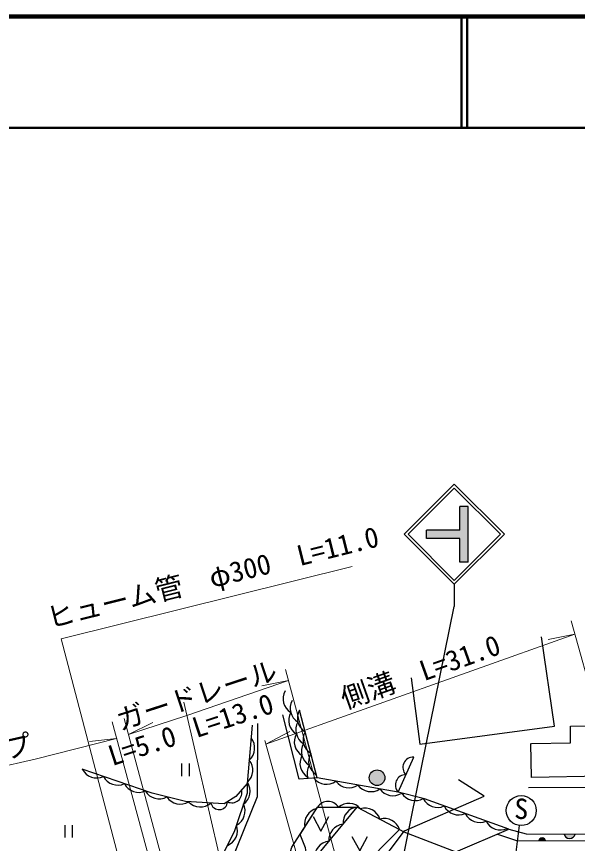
# Model space of a CAD drawing. Units: millimetres at full size, sheet at 1:1000; details may follow other scales. Extents: x 40000 to 680000, y 20000 to 380000.
# Drawn here: x 257796 to 308159, y 305738 to 380000 of the extents above; entities that cross this region are included whole.
import ezdxf
from ezdxf.enums import TextEntityAlignment as Align

# ---------------------------------------------------------------- set-up
doc = ezdxf.new("R2010")
doc.units = ezdxf.units.MM
doc.header["$LTSCALE"] = 1000
for name, color, linetype, lineweight in [('M-BGD', 7, 'Continuous', 25), ('M-BGD-EXST', 7, 'Continuous', 25), ('M-STR-HTXT', 7, 'Continuous', 13), ('M-STR-STRC', 7, 'Continuous', 25), ('M-TTL', 2, 'Continuous', 140), ('M-TTL-LINE', 7, 'Continuous', 50)]:
    doc.layers.add(name, color=color, linetype=linetype, lineweight=lineweight)
doc.styles.add('ＭＳ ゴシック', font='')
doc.styles.get('ＭＳ ゴシック').set_extended_font_data('MS Gothic')

msp = doc.modelspace()

# ---------------------------------------------------------------- hatches: boundary and pattern name
at = {"layer": 'M-BGD'}
for points in [[(289466, 311639, -1), (290866, 311639, -0.41421), (290166, 310939, -0.41421)], [(305300, 305971), (304674, 305969, -0.84072)], [(306952, 306586), (307943, 306582, -0.82183)]]:
    msp.add_hatch(color=256, dxfattribs=at).paths.add_polyline_path(points)
at = {"layer": 'M-STR-STRC'}
msp.add_hatch(color=256, dxfattribs=at).paths.add_polyline_path([(294600, 333888), (297600, 333888), (297600, 336013), (298350, 336013), (298350, 331013), (297600, 331013), (297600, 333138), (294600, 333138)])

# ---------------------------------------------------------------- linework, layer by layer
at = {"layer": 'M-BGD'}
for p, q in [((292071, 310342), (293457, 313492)), ((272619, 312911), (272619, 311793)), ((273285, 312911), (273285, 311793)), ((284011, 303743), (288389, 309006)), ((262131, 307384), (262131, 306267)), ((262798, 307384), (262798, 306267))]:
    msp.add_line(p, q, dxfattribs=at)
for points in [[(310920, 325985), (313595, 320083), (315905, 316405), (319608, 312078), (319863, 310769), (303776, 310734)], [(293226, 320606), (294007, 314649), (306089, 316260), (304917, 324289)], [(284783, 311630), (283164, 311525), (281715, 317298)], [(292195, 306984), (292562, 306789), (297241, 304981), (302007, 307016), (294431, 309738), (292071, 310342), (284783, 311630), (283194, 317709)], [(278951, 316371), (278517, 311129), (278497, 310269), (277377, 306867), (274970, 302023), (273174, 298725), (271397, 296909), (266465, 292002), (264768, 290818), (262832, 289911), (259936, 289290), (256511, 289039), (252339, 289347), (244677, 287023)], [(244921, 286010), (252700, 288244), (257876, 288150), (260303, 288403), (262638, 288851), (264605, 289683), (265969, 290480), (270359, 294590), (273687, 297795), (276991, 303867), (279428, 309951), (279461, 316526)], [(304020, 314703), (307527, 314772), (307527, 316268), (310370, 316303), (310341, 311773), (304038, 311665), (303978, 314703)], [(278517, 311129), (277476, 309960), (276450, 309289), (272979, 309506), (269986, 310245), (263701, 312411)], [(271913, 287657), (272588, 287450), (281300, 293131), (283995, 297188), (286578, 300377), (289957, 303348), (292630, 306879), (299774, 309980), (297474, 311463)], [(245954, 281715), (262192, 285234), (264865, 286104), (267880, 287302), (269739, 288332), (271990, 289830), (274085, 291531), (276482, 293914), (278498, 296181), (280803, 299803), (282528, 305410), (284829, 308988)], [(283255, 306541), (284829, 308988), (288389, 309006), (292195, 306984)], [(284415, 308148), (285131, 306853), (285846, 308148)], [(292195, 306984), (288517, 303322), (285440, 300902), (281128, 295946), (280898, 295693)], [(302007, 307016), (303542, 306600), (314479, 306555), (320670, 306326)], [(284011, 303743), (283749, 305341), (283255, 306541)], [(287889, 306375), (288605, 305080), (289321, 306375)], [(300966, 306571), (302772, 305965), (314476, 305990)]]:
    msp.add_lwpolyline(points, dxfattribs=at)
msp.add_circle((290166, 311639), 700, dxfattribs=at)
for centre, radius, start, end in [((283162, 318734), 1440, 150.68089, 238.6271), ((283806, 317869), 1440, 150.68089, 238.6271), ((283668, 316800), 1440, 150.68089, 238.6271), ((284449, 317004), 1440, 150.68089, 238.6271), ((284312, 315934), 1440, 150.68089, 238.6271), ((284955, 315069), 1440, 150.68089, 238.6271), ((277740, 314307), 1440, 311.28902, 39.23523), ((284174, 314865), 1440, 150.68089, 238.6271), ((284818, 313999), 1440, 150.68089, 238.6271), ((284680, 312930), 1440, 150.68089, 238.6271), ((285461, 313134), 1440, 150.68089, 238.6271), ((293417, 312562), 931, 87.52762, 223.82057), ((277575, 312314), 1440, 311.28902, 39.23523), ((285324, 312064), 1440, 150.68089, 199.77261), ((264984, 313066), 1440, 207.00955, 294.95576), ((292745, 310985), 932, 88.85402, 223.63042), ((266875, 312414), 1440, 207.00955, 294.95576), ((277327, 310432), 1440, 305.76238, 33.70859), ((285629, 312498), 1440, 217.94999, 305.89619), ((287638, 312178), 1440, 216.00811, 303.95432), ((268766, 311762), 1440, 207.00955, 294.95576), ((270605, 311183), 1440, 210.81851, 298.76472), ((277124, 310299), 906, 244.93654, 15.68784), ((289608, 311830), 1440, 216.00811, 303.95432), ((291587, 311468), 1440, 215.32448, 303.27069), ((272495, 310717), 1440, 213.53512, 301.48133), ((293602, 311020), 1440, 211.6781, 299.62431), ((295602, 310413), 1440, 206.5863, 294.53251), ((274310, 310461), 1440, 222.44347, 310.38968), ((275983, 309536), 759, 193.06755, 355.65055), ((276875, 308659), 1440, 297.80098, 25.74719), ((285767, 308429), 1092, 31.3929, 149.1924), ((287624, 307894), 1440, 42.03863, 129.98483), ((288546, 307574), 1440, 96.27438, 184.22058), ((297491, 309740), 1440, 206.26045, 294.20666), ((285089, 307477), 1440, 103.28299, 191.22919), ((289059, 307476), 1440, 18.0451, 105.9913), ((299374, 309064), 1440, 206.26045, 294.20666), ((287267, 306037), 1440, 96.27438, 184.22058), ((290825, 306538), 1440, 18.0451, 105.9913), ((301256, 308387), 1440, 206.26045, 294.20666), ((276192, 306897), 1440, 291.84181, 19.78802), ((304987, 305916), 318, 10.01222, 170.22995), ((307448, 306682), 505, 190.93813, 348.59632), ((285988, 304499), 1440, 96.27438, 184.22058)]:
    msp.add_arc(centre, radius, start, end, dxfattribs=at)
at = {"layer": 'M-BGD-EXST'}
msp.add_line((301328, 294343), (302944, 307354), dxfattribs=at)
msp.add_circle((303111, 308693), 1350, dxfattribs=at)
at = {"layer": 'M-STR-HTXT'}
for p, q in [((313368, 305008), (307589, 325734)), ((307924, 324533), (280168, 314669)), ((307924, 324533), (305519, 324041)), ((286873, 303010), (281958, 321351)), ((273087, 317235), (282221, 320370)), ((282221, 320370), (279811, 319904)), ((277861, 296600), (272814, 318415)), ((267843, 315520), (273087, 317235)), ((272784, 293129), (266372, 316654)), ((273705, 293791), (267453, 316969)), ((267843, 315520), (270048, 316600)), ((280168, 314669), (282345, 315805)), ((266776, 315172), (264335, 314905)), ((285403, 295963), (280078, 314992))]:
    msp.add_line(p, q, dxfattribs=at)
for points in [[(271305, 287920), (261803, 324101), (287940, 330622)], [(266776, 315172), (259591, 313349), (239965, 308850)]]:
    msp.add_lwpolyline(points, dxfattribs=at)
at = {"layer": 'M-STR-STRC'}
for p, q in [((292601, 333514), (297101, 338014)), ((301601, 333514), (297101, 338014)), ((292955, 333514), (297101, 337660)), ((301248, 333514), (297101, 337660)), ((298350, 336013), (297600, 336013)), ((297600, 333888), (297600, 336013)), ((298350, 331013), (298350, 336013)), ((292601, 333514), (297101, 329013)), ((292955, 333514), (297101, 329367)), ((294600, 333138), (294600, 333888)), ((297600, 333888), (294600, 333888)), ((297101, 329367), (301248, 333514)), ((297101, 329014), (301601, 333514)), ((297600, 333138), (294600, 333138)), ((297600, 331013), (297600, 333138)), ((298350, 331013), (297600, 331013)), ((297101, 329013), (297101, 327013)), ((289567, 289955), (297101, 327013))]:
    msp.add_line(p, q, dxfattribs=at)
at = {"layer": 'M-TTL'}
msp.add_line((680000, 380000), (40000, 380000), dxfattribs=at)
at = {"layer": 'M-TTL-LINE'}
for p, q in [((297750, 380000), (297750, 370000)), ((298250, 380000), (298250, 370000)), ((40000, 370000), (680000, 370000))]:
    msp.add_line(p, q, dxfattribs=at)

# ---------------------------------------------------------------- texts
at = {"layer": 'M-BGD-EXST', "style": 'ＭＳ ゴシック'}
msp.add_text('S', height=1833, rotation=358.508, dxfattribs=at).set_placement((302456, 307401), align=Align.BOTTOM_LEFT)
at = {"layer": 'M-STR-HTXT', "style": 'ＭＳ ゴシック'}
for s, rotation, p in [('ヒューム管\u3000φ300  L=11.0', 14.01, (260919, 324513)), ('側溝\u3000L=31.0', 19.565, (287493, 317272)), ('ガードレール', 18.106, (267280, 315336)), ('L=13.0', 18.106, (274116, 314676)), ('ガードパイプ', 12.911, (244811, 309961)), ('L=5.0', 18.106, (266560, 312158))]:
    msp.add_text(s, height=1833, rotation=rotation, dxfattribs=at).set_placement(p, align=Align.BOTTOM_LEFT)

doc.saveas('drawing.dxf')
